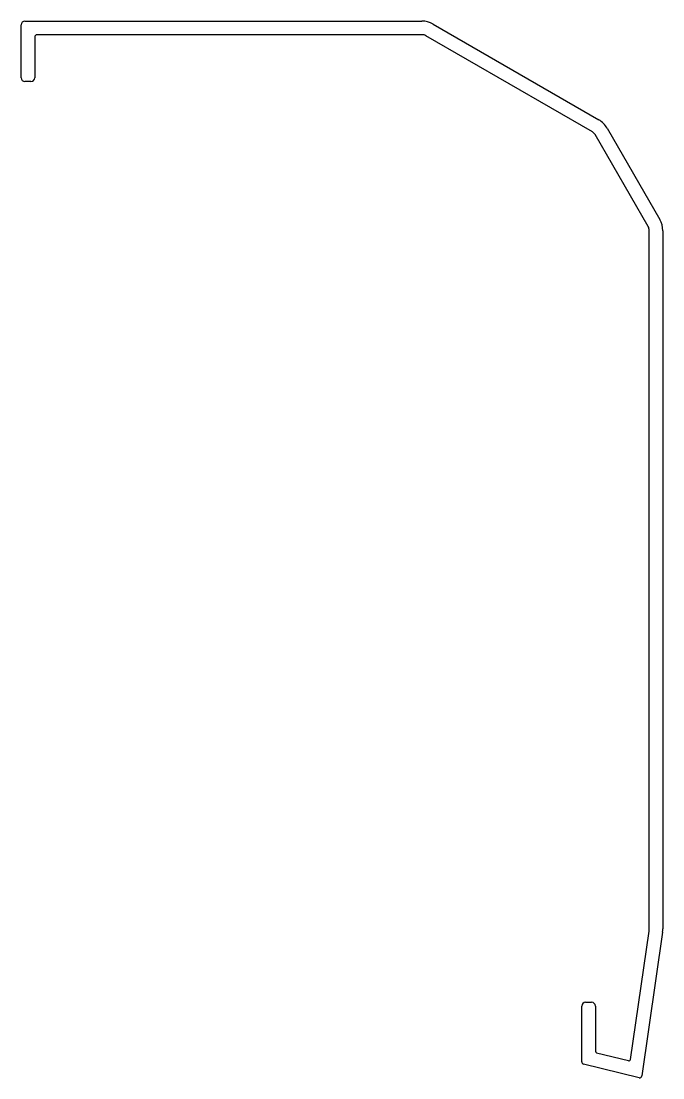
# Model space of a CAD drawing. Extents: x 2206 to 2291, y 1894 to 2034.
import ezdxf

# ---------------------------------------------------------------- set-up
doc = ezdxf.new("R2010")
doc.units = 0
doc.layers.get('0').update_dxf_attribs({"linetype": 'CONTINUOUS'})

msp = doc.modelspace()

# ---------------------------------------------------------------- linework, layer by layer
for p, q in [((2206.28, 2034.32), (2258.84, 2034.32)), ((2205.78, 2026.82), (2205.78, 2033.82)), ((2260.34, 2033.92), (2282.3, 2021.24)), ((2207.58, 2032.22), (2207.58, 2026.82)), ((2258.89, 2032.52), (2207.88, 2032.52)), ((2281.45, 2019.65), (2259.39, 2032.39)), ((2207.08, 2026.32), (2206.28, 2026.32)), ((2288.85, 2007.1), (2281.81, 2019.29)), ((2283.4, 2020.14), (2290.38, 2008.05)), ((2288.98, 1914.19), (2288.98, 2006.6)), ((2290.78, 2006.55), (2290.78, 1914.06)), ((2286.5, 1896.76), (2288.95, 1913.76)), ((2290.75, 1913.63), (2288, 1894.58)), ((2280.54, 1904.33), (2281.34, 1904.33)), ((2280.04, 1896.44), (2280.04, 1903.83)), ((2281.84, 1903.83), (2281.84, 1897.84)), ((2281.99, 1897.65), (2286.25, 1896.6)), ((2287.64, 1894.33), (2280.26, 1896.14))]:
    msp.add_line(p, q)
for centre, radius, start, end in [((2206.28, 2033.82), 0.5, 90, 180), ((2258.84, 2031.32), 3, 60, 90), ((2207.88, 2032.22), 0.3, 90, 180), ((2258.89, 2031.52), 1, 60, 90), ((2206.28, 2026.82), 0.5, 180, 270), ((2207.08, 2026.82), 0.5, 270, 0), ((2280.8, 2018.64), 3, 30, 60), ((2280.95, 2018.79), 1, 30, 60), ((2287.78, 2006.55), 3, 0, 30), ((2287.98, 2006.6), 1, 360, 30), ((2285.98, 1914.19), 3, 351.7912, 360), ((2287.78, 1914.06), 3, 351.7912, 360), ((2280.54, 1903.83), 0.5, 90, 180), ((2281.34, 1903.83), 0.5, 0, 90), ((2282.04, 1897.84), 0.2, 180, 256.1575), ((2280.34, 1896.44), 0.3, 180, 256.1575), ((2286.3, 1896.79), 0.2, 256.1575, 351.7912), ((2287.71, 1894.62), 0.3, 256.1575, 351.7912)]:
    msp.add_arc(centre, radius, start, end)

doc.saveas('drawing.dxf')
